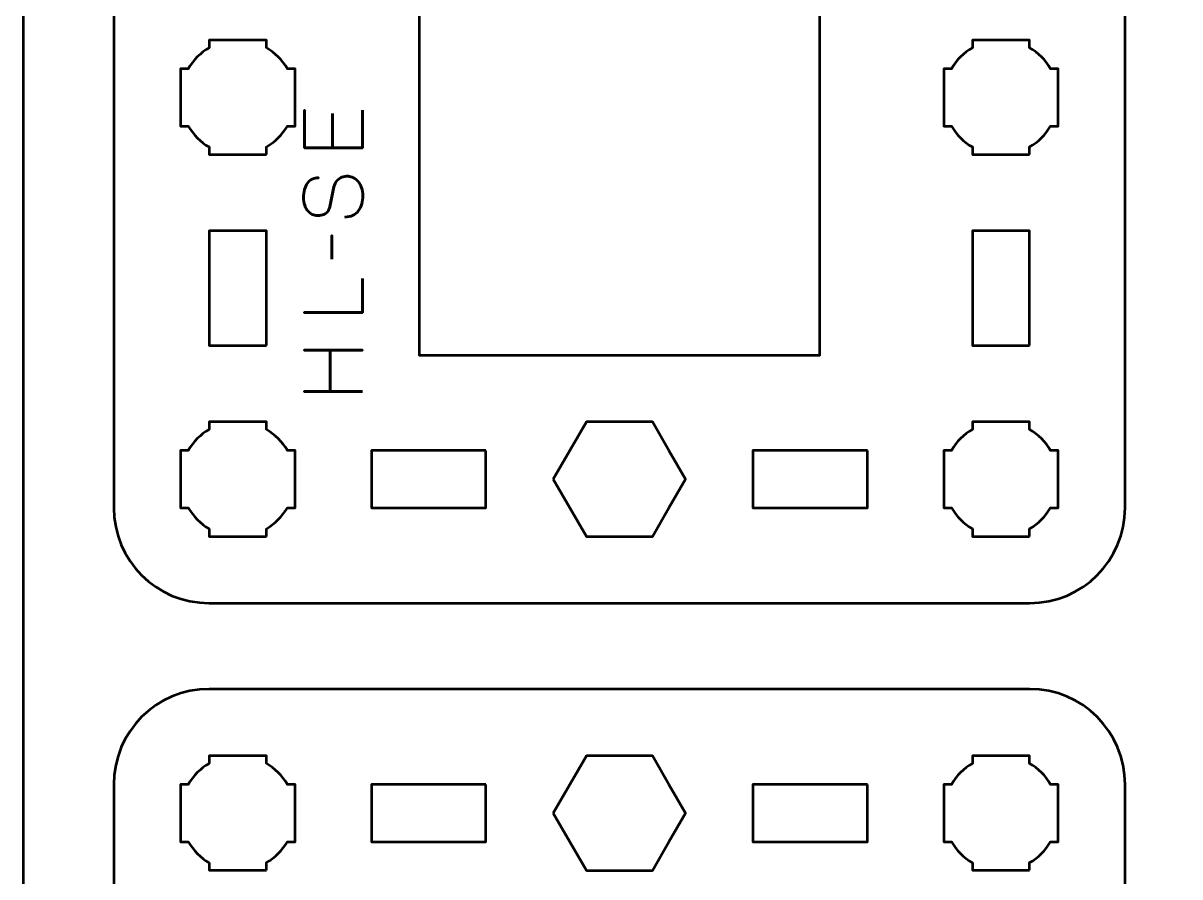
# Model space of a CAD drawing. Header units: centimetres. Extents: x -22.6 to 1.6, y -29.7 to 0.
# Drawn here: x -22.63 to -16.56, y -17.06 to -12.59 of the extents above; entities that cross this region are included whole.
import ezdxf

# ---------------------------------------------------------------- set-up
doc = ezdxf.new("R2010")
doc.units = ezdxf.units.CM
doc.header["$MEASUREMENT"] = 0
doc.layers.add('Layer 1', color=7, linetype='Continuous')

msp = doc.modelspace()

# ---------------------------------------------------------------- linework, layer by layer
at = {"layer": 'Layer 1', "color": 22, "lineweight": 53}
msp.add_open_spline([(-22.62502, -29.19995), (-22.62502, -29.19995), (-22.62502, -0.49992), (-22.62502, -0.49992), (-22.62502, -0.49992), (-22.62502, -0.22295), (-22.40193, 0.00004), (-22.12493, 0.00004), (-22.12493, 0.00004), (-22.12493, 0.00004), (1.12492, 0.00004), (1.12492, 0.00004), (1.12492, 0.00004), (1.40206, 0.00004), (1.62502, -0.22295), (1.62502, -0.49992), (1.62502, -0.49992), (1.62502, -0.49992), (1.62502, -29.19995), (1.62502, -29.19995), (1.62502, -29.19995), (1.62502, -29.47695), (1.40206, -29.70004), (1.12492, -29.70004), (1.12492, -29.70004), (1.12492, -29.70004), (-22.12493, -29.70004), (-22.12493, -29.70004), (-22.12493, -29.70004), (-22.40193, -29.70004), (-22.62502, -29.47695), (-22.62502, -29.19995)], degree=3, knots=[0, 0, 0, 0, 0.125, 0.125, 0.125, 0.125, 0.25, 0.25, 0.25, 0.25, 0.375, 0.375, 0.375, 0.375, 0.5, 0.5, 0.5, 0.5, 0.625, 0.625, 0.625, 0.625, 0.75, 0.75, 0.75, 0.75, 0.875, 0.875, 0.875, 0.875, 1, 1, 1, 1], dxfattribs=at)
at = {"layer": 'Layer 1', "color": 114, "lineweight": 53}
for points in [[(-17.34995, -8.325), (-17.07289, -8.32508), (-16.85001, -8.54815), (-16.85001, -8.8251), (-16.85001, -8.8251), (-16.85001, -11.59169), (-16.85001, -12.35831), (-16.85001, -15.1249), (-16.85001, -15.1249), (-16.85001, -15.4019), (-17.0731, -15.625), (-17.3501, -15.625), (-17.3501, -15.625), (-17.3501, -15.625), (-21.64996, -15.625), (-21.64996, -15.625), (-21.64996, -15.625), (-21.92709, -15.625), (-22.15005, -15.4019), (-22.15005, -15.1249), (-22.15005, -15.1249), (-22.15005, -12.35831), (-22.15005, -11.59169), (-22.15005, -8.8251), (-22.15005, -8.8251), (-22.15005, -8.5481), (-21.92696, -8.325), (-21.64996, -8.325), (-21.64996, -8.325), (-21.64996, -8.325), (-17.34995, -8.325), (-17.34995, -8.325)], [(-17.34995, -16.075), (-17.07289, -16.07508), (-16.85001, -16.29815), (-16.85001, -16.5751), (-16.85001, -16.5751), (-16.85001, -19.34169), (-16.85001, -20.10831), (-16.85001, -22.8749), (-16.85001, -22.8749), (-16.85001, -23.1519), (-17.0731, -23.375), (-17.3501, -23.375), (-17.3501, -23.375), (-17.3501, -23.375), (-21.64996, -23.375), (-21.64996, -23.375), (-21.64996, -23.375), (-21.92709, -23.375), (-22.15005, -23.1519), (-22.15005, -22.8749), (-22.15005, -22.8749), (-22.15005, -20.10831), (-22.15005, -19.34169), (-22.15005, -16.5751), (-22.15005, -16.5751), (-22.15005, -16.2981), (-21.92696, -16.075), (-21.64996, -16.075), (-21.64996, -16.075), (-21.64996, -16.075), (-17.34995, -16.075), (-17.34995, -16.075)]]:
    msp.add_open_spline(points, degree=3, knots=[0, 0, 0, 0, 0.125, 0.125, 0.125, 0.125, 0.25, 0.25, 0.25, 0.25, 0.375, 0.375, 0.375, 0.375, 0.5, 0.5, 0.5, 0.5, 0.625, 0.625, 0.625, 0.625, 0.75, 0.75, 0.75, 0.75, 0.875, 0.875, 0.875, 0.875, 1, 1, 1, 1], dxfattribs=at)
at = {"layer": 'Layer 1', "color": 250, "lineweight": 53}
for points, knots in [([(-20.55002, -9.625), (-19.29986, -9.625), (-19.70022, -9.625), (-18.45003, -9.625), (-18.45003, -9.625), (-18.45004, -11.54204), (-18.45005, -12.38648), (-18.45004, -14.325), (-18.45004, -14.325), (-19.32721, -14.325), (-19.67285, -14.325), (-20.55003, -14.325), (-20.55003, -14.325), (-20.55003, -12.42352), (-20.55002, -11.51483), (-20.55002, -9.625)], [0, 0, 0, 0, 0.25, 0.25, 0.25, 0.25, 0.5, 0.5, 0.5, 0.5, 0.75, 0.75, 0.75, 0.75, 1, 1, 1, 1]), ([(-21.34996, -13.27495), (-21.34996, -13.27495), (-21.49848, -13.27495), (-21.49848, -13.27495), (-21.49848, -13.27495), (-21.49848, -13.27495), (-21.50003, -13.27497), (-21.50003, -13.27497), (-21.50003, -13.27497), (-21.50003, -13.27497), (-21.50158, -13.27495), (-21.50158, -13.27495), (-21.50158, -13.27495), (-21.50158, -13.27495), (-21.64996, -13.27495), (-21.64996, -13.27495), (-21.64996, -13.27495), (-21.64996, -13.27495), (-21.64996, -13.23486), (-21.64996, -13.23486), (-21.64996, -13.23486), (-21.69553, -13.20851), (-21.73351, -13.17051), (-21.75987, -13.12496), (-21.75987, -13.12496), (-21.75987, -13.12496), (-21.79996, -13.12496), (-21.79996, -13.12496), (-21.79996, -13.12496), (-21.79996, -13.12496), (-21.79996, -12.98091), (-21.79996, -12.98091), (-21.79996, -12.98091), (-21.79996, -12.98091), (-21.80002, -12.97497), (-21.80002, -12.97497), (-21.80002, -12.97497), (-21.80002, -12.97497), (-21.79996, -12.96903), (-21.79996, -12.96903), (-21.79996, -12.96903), (-21.79996, -12.96903), (-21.79996, -12.82496), (-21.79996, -12.82496), (-21.79996, -12.82496), (-21.79996, -12.82496), (-21.75989, -12.82496), (-21.75989, -12.82496), (-21.75989, -12.82496), (-21.73353, -12.77939), (-21.69554, -12.7414), (-21.64996, -12.71506), (-21.64996, -12.71506), (-21.64996, -12.71506), (-21.64996, -12.67496), (-21.64996, -12.67496), (-21.64996, -12.67496), (-21.64996, -12.67496), (-21.34996, -12.67496), (-21.34996, -12.67496), (-21.34996, -12.67496), (-21.34996, -12.67496), (-21.34996, -12.71515), (-21.34996, -12.71515), (-21.34996, -12.71515), (-21.30446, -12.74149), (-21.26652, -12.77945), (-21.24018, -12.82496), (-21.24018, -12.82496), (-21.24018, -12.82496), (-21.19997, -12.82496), (-21.19997, -12.82496), (-21.19997, -12.82496), (-21.19997, -12.82496), (-21.19997, -13.12496), (-21.19997, -13.12496), (-21.19997, -13.12496), (-21.19997, -13.12496), (-21.2402, -13.12496), (-21.2402, -13.12496), (-21.2402, -13.12496), (-21.26654, -13.17046), (-21.30447, -13.20842), (-21.34996, -13.23476), (-21.34996, -13.23476), (-21.34996, -13.23476), (-21.34996, -13.27495), (-21.34996, -13.27495)], [0, 0, 0, 0, 0.0454545, 0.0454545, 0.0454545, 0.0454545, 0.0909091, 0.0909091, 0.0909091, 0.0909091, 0.1363636, 0.1363636, 0.1363636, 0.1363636, 0.1818182, 0.1818182, 0.1818182, 0.1818182, 0.2272727, 0.2272727, 0.2272727, 0.2272727, 0.2727273, 0.2727273, 0.2727273, 0.2727273, 0.3181818, 0.3181818, 0.3181818, 0.3181818, 0.3636364, 0.3636364, 0.3636364, 0.3636364, 0.4090909, 0.4090909, 0.4090909, 0.4090909, 0.4545455, 0.4545455, 0.4545455, 0.4545455, 0.5, 0.5, 0.5, 0.5, 0.5454545, 0.5454545, 0.5454545, 0.5454545, 0.5909091, 0.5909091, 0.5909091, 0.5909091, 0.6363636, 0.6363636, 0.6363636, 0.6363636, 0.6818182, 0.6818182, 0.6818182, 0.6818182, 0.7272727, 0.7272727, 0.7272727, 0.7272727, 0.7727273, 0.7727273, 0.7727273, 0.7727273, 0.8181818, 0.8181818, 0.8181818, 0.8181818, 0.8636364, 0.8636364, 0.8636364, 0.8636364, 0.9090909, 0.9090909, 0.9090909, 0.9090909, 0.9545455, 0.9545455, 0.9545455, 0.9545455, 1, 1, 1, 1]), ([(-17.34996, -13.27495), (-17.34996, -13.27495), (-17.49848, -13.27495), (-17.49848, -13.27495), (-17.49848, -13.27495), (-17.49848, -13.27495), (-17.50003, -13.27497), (-17.50003, -13.27497), (-17.50003, -13.27497), (-17.50003, -13.27497), (-17.50158, -13.27495), (-17.50158, -13.27495), (-17.50158, -13.27495), (-17.50158, -13.27495), (-17.64996, -13.27495), (-17.64996, -13.27495), (-17.64996, -13.27495), (-17.64996, -13.27495), (-17.64996, -13.23486), (-17.64996, -13.23486), (-17.64996, -13.23486), (-17.69553, -13.20851), (-17.73351, -13.17051), (-17.75987, -13.12496), (-17.75987, -13.12496), (-17.75987, -13.12496), (-17.79996, -13.12496), (-17.79996, -13.12496), (-17.79996, -13.12496), (-17.79996, -13.12496), (-17.79996, -12.98091), (-17.79996, -12.98091), (-17.79996, -12.98091), (-17.79996, -12.98091), (-17.80002, -12.97497), (-17.80002, -12.97497), (-17.80002, -12.97497), (-17.80002, -12.97497), (-17.79996, -12.96903), (-17.79996, -12.96903), (-17.79996, -12.96903), (-17.79996, -12.96903), (-17.79996, -12.82496), (-17.79996, -12.82496), (-17.79996, -12.82496), (-17.79996, -12.82496), (-17.75989, -12.82496), (-17.75989, -12.82496), (-17.75989, -12.82496), (-17.73353, -12.77939), (-17.69554, -12.7414), (-17.64996, -12.71506), (-17.64996, -12.71506), (-17.64996, -12.71506), (-17.64996, -12.67496), (-17.64996, -12.67496), (-17.64996, -12.67496), (-17.64996, -12.67496), (-17.34996, -12.67496), (-17.34996, -12.67496), (-17.34996, -12.67496), (-17.34996, -12.67496), (-17.34996, -12.71515), (-17.34996, -12.71515), (-17.34996, -12.71515), (-17.30446, -12.74149), (-17.26652, -12.77945), (-17.24018, -12.82496), (-17.24018, -12.82496), (-17.24018, -12.82496), (-17.19997, -12.82496), (-17.19997, -12.82496), (-17.19997, -12.82496), (-17.19997, -12.82496), (-17.19997, -13.12496), (-17.19997, -13.12496), (-17.19997, -13.12496), (-17.19997, -13.12496), (-17.2402, -13.12496), (-17.2402, -13.12496), (-17.2402, -13.12496), (-17.26654, -13.17046), (-17.30447, -13.20842), (-17.34996, -13.23476), (-17.34996, -13.23476), (-17.34996, -13.23476), (-17.34996, -13.27495), (-17.34996, -13.27495)], [0, 0, 0, 0, 0.0454545, 0.0454545, 0.0454545, 0.0454545, 0.0909091, 0.0909091, 0.0909091, 0.0909091, 0.1363636, 0.1363636, 0.1363636, 0.1363636, 0.1818182, 0.1818182, 0.1818182, 0.1818182, 0.2272727, 0.2272727, 0.2272727, 0.2272727, 0.2727273, 0.2727273, 0.2727273, 0.2727273, 0.3181818, 0.3181818, 0.3181818, 0.3181818, 0.3636364, 0.3636364, 0.3636364, 0.3636364, 0.4090909, 0.4090909, 0.4090909, 0.4090909, 0.4545455, 0.4545455, 0.4545455, 0.4545455, 0.5, 0.5, 0.5, 0.5, 0.5454545, 0.5454545, 0.5454545, 0.5454545, 0.5909091, 0.5909091, 0.5909091, 0.5909091, 0.6363636, 0.6363636, 0.6363636, 0.6363636, 0.6818182, 0.6818182, 0.6818182, 0.6818182, 0.7272727, 0.7272727, 0.7272727, 0.7272727, 0.7727273, 0.7727273, 0.7727273, 0.7727273, 0.8181818, 0.8181818, 0.8181818, 0.8181818, 0.8636364, 0.8636364, 0.8636364, 0.8636364, 0.9090909, 0.9090909, 0.9090909, 0.9090909, 0.9545455, 0.9545455, 0.9545455, 0.9545455, 1, 1, 1, 1]), ([(-21.34996, -14.27495), (-21.34996, -14.27495), (-21.64996, -14.27495), (-21.64996, -14.27495), (-21.64996, -14.27495), (-21.64996, -14.27495), (-21.64996, -13.67496), (-21.64996, -13.67496), (-21.64996, -13.67496), (-21.64996, -13.67496), (-21.34996, -13.67496), (-21.34996, -13.67496), (-21.34996, -13.67496), (-21.34996, -13.67496), (-21.34996, -14.27495), (-21.34996, -14.27495)], [0, 0, 0, 0, 0.25, 0.25, 0.25, 0.25, 0.5, 0.5, 0.5, 0.5, 0.75, 0.75, 0.75, 0.75, 1, 1, 1, 1]), ([(-17.3501, -14.27495), (-17.3501, -14.27495), (-17.65011, -14.27495), (-17.65011, -14.27495), (-17.65011, -14.27495), (-17.65011, -14.27495), (-17.65011, -13.67496), (-17.65011, -13.67496), (-17.65011, -13.67496), (-17.65011, -13.67496), (-17.3501, -13.67496), (-17.3501, -13.67496), (-17.3501, -13.67496), (-17.3501, -13.67496), (-17.3501, -14.27495), (-17.3501, -14.27495)], [0, 0, 0, 0, 0.25, 0.25, 0.25, 0.25, 0.5, 0.5, 0.5, 0.5, 0.75, 0.75, 0.75, 0.75, 1, 1, 1, 1]), ([(-21.34996, -15.27495), (-21.34996, -15.27495), (-21.49848, -15.27495), (-21.49848, -15.27495), (-21.49848, -15.27495), (-21.49848, -15.27495), (-21.50003, -15.27497), (-21.50003, -15.27497), (-21.50003, -15.27497), (-21.50003, -15.27497), (-21.50158, -15.27495), (-21.50158, -15.27495), (-21.50158, -15.27495), (-21.50158, -15.27495), (-21.64996, -15.27495), (-21.64996, -15.27495), (-21.64996, -15.27495), (-21.64996, -15.27495), (-21.64996, -15.23486), (-21.64996, -15.23486), (-21.64996, -15.23486), (-21.69553, -15.20851), (-21.73351, -15.17051), (-21.75987, -15.12496), (-21.75987, -15.12496), (-21.75987, -15.12496), (-21.79996, -15.12496), (-21.79996, -15.12496), (-21.79996, -15.12496), (-21.79996, -15.12496), (-21.79996, -14.98091), (-21.79996, -14.98091), (-21.79996, -14.98091), (-21.79996, -14.98091), (-21.80002, -14.97497), (-21.80002, -14.97497), (-21.80002, -14.97497), (-21.80002, -14.97497), (-21.79996, -14.96903), (-21.79996, -14.96903), (-21.79996, -14.96903), (-21.79996, -14.96903), (-21.79996, -14.82496), (-21.79996, -14.82496), (-21.79996, -14.82496), (-21.79996, -14.82496), (-21.75989, -14.82496), (-21.75989, -14.82496), (-21.75989, -14.82496), (-21.73353, -14.77939), (-21.69554, -14.7414), (-21.64996, -14.71506), (-21.64996, -14.71506), (-21.64996, -14.71506), (-21.64996, -14.67496), (-21.64996, -14.67496), (-21.64996, -14.67496), (-21.64996, -14.67496), (-21.34996, -14.67496), (-21.34996, -14.67496), (-21.34996, -14.67496), (-21.34996, -14.67496), (-21.34996, -14.71515), (-21.34996, -14.71515), (-21.34996, -14.71515), (-21.30446, -14.74149), (-21.26652, -14.77945), (-21.24018, -14.82496), (-21.24018, -14.82496), (-21.24018, -14.82496), (-21.19997, -14.82496), (-21.19997, -14.82496), (-21.19997, -14.82496), (-21.19997, -14.82496), (-21.19997, -15.12496), (-21.19997, -15.12496), (-21.19997, -15.12496), (-21.19997, -15.12496), (-21.2402, -15.12496), (-21.2402, -15.12496), (-21.2402, -15.12496), (-21.26654, -15.17046), (-21.30447, -15.20842), (-21.34996, -15.23476), (-21.34996, -15.23476), (-21.34996, -15.23476), (-21.34996, -15.27495), (-21.34996, -15.27495)], [0, 0, 0, 0, 0.0454545, 0.0454545, 0.0454545, 0.0454545, 0.0909091, 0.0909091, 0.0909091, 0.0909091, 0.1363636, 0.1363636, 0.1363636, 0.1363636, 0.1818182, 0.1818182, 0.1818182, 0.1818182, 0.2272727, 0.2272727, 0.2272727, 0.2272727, 0.2727273, 0.2727273, 0.2727273, 0.2727273, 0.3181818, 0.3181818, 0.3181818, 0.3181818, 0.3636364, 0.3636364, 0.3636364, 0.3636364, 0.4090909, 0.4090909, 0.4090909, 0.4090909, 0.4545455, 0.4545455, 0.4545455, 0.4545455, 0.5, 0.5, 0.5, 0.5, 0.5454545, 0.5454545, 0.5454545, 0.5454545, 0.5909091, 0.5909091, 0.5909091, 0.5909091, 0.6363636, 0.6363636, 0.6363636, 0.6363636, 0.6818182, 0.6818182, 0.6818182, 0.6818182, 0.7272727, 0.7272727, 0.7272727, 0.7272727, 0.7727273, 0.7727273, 0.7727273, 0.7727273, 0.8181818, 0.8181818, 0.8181818, 0.8181818, 0.8636364, 0.8636364, 0.8636364, 0.8636364, 0.9090909, 0.9090909, 0.9090909, 0.9090909, 0.9545455, 0.9545455, 0.9545455, 0.9545455, 1, 1, 1, 1]), ([(-19.84641, -14.97501), (-19.84641, -14.97501), (-19.75981, -14.825), (-19.75981, -14.825), (-19.75981, -14.825), (-19.75981, -14.825), (-19.67321, -14.67501), (-19.67321, -14.67501), (-19.67321, -14.67501), (-19.67321, -14.67501), (-19.5, -14.67501), (-19.5, -14.67501), (-19.5, -14.67501), (-19.5, -14.67501), (-19.32679, -14.67501), (-19.32679, -14.67501), (-19.32679, -14.67501), (-19.32679, -14.67501), (-19.24019, -14.825), (-19.24019, -14.825), (-19.24019, -14.825), (-19.24019, -14.825), (-19.15359, -14.97501), (-19.15359, -14.97501), (-19.15359, -14.97501), (-19.15359, -14.97501), (-19.24019, -15.12502), (-19.24019, -15.12502), (-19.24019, -15.12502), (-19.24019, -15.12502), (-19.32679, -15.27501), (-19.32679, -15.27501), (-19.32679, -15.27501), (-19.32679, -15.27501), (-19.5, -15.27501), (-19.5, -15.27501), (-19.5, -15.27501), (-19.5, -15.27501), (-19.67321, -15.27501), (-19.67321, -15.27501), (-19.67321, -15.27501), (-19.67321, -15.27501), (-19.75981, -15.12502), (-19.75981, -15.12502), (-19.75981, -15.12502), (-19.75981, -15.12502), (-19.84641, -14.97501), (-19.84641, -14.97501)], [0, 0, 0, 0, 0.0833333, 0.0833333, 0.0833333, 0.0833333, 0.1666667, 0.1666667, 0.1666667, 0.1666667, 0.25, 0.25, 0.25, 0.25, 0.3333333, 0.3333333, 0.3333333, 0.3333333, 0.4166667, 0.4166667, 0.4166667, 0.4166667, 0.5, 0.5, 0.5, 0.5, 0.5833333, 0.5833333, 0.5833333, 0.5833333, 0.6666667, 0.6666667, 0.6666667, 0.6666667, 0.75, 0.75, 0.75, 0.75, 0.8333333, 0.8333333, 0.8333333, 0.8333333, 0.9166667, 0.9166667, 0.9166667, 0.9166667, 1, 1, 1, 1]), ([(-17.34996, -15.27495), (-17.34996, -15.27495), (-17.49848, -15.27495), (-17.49848, -15.27495), (-17.49848, -15.27495), (-17.49848, -15.27495), (-17.50003, -15.27497), (-17.50003, -15.27497), (-17.50003, -15.27497), (-17.50003, -15.27497), (-17.50158, -15.27495), (-17.50158, -15.27495), (-17.50158, -15.27495), (-17.50158, -15.27495), (-17.64996, -15.27495), (-17.64996, -15.27495), (-17.64996, -15.27495), (-17.64996, -15.27495), (-17.64996, -15.23486), (-17.64996, -15.23486), (-17.64996, -15.23486), (-17.69553, -15.20851), (-17.73351, -15.17051), (-17.75987, -15.12496), (-17.75987, -15.12496), (-17.75987, -15.12496), (-17.79996, -15.12496), (-17.79996, -15.12496), (-17.79996, -15.12496), (-17.79996, -15.12496), (-17.79996, -14.98091), (-17.79996, -14.98091), (-17.79996, -14.98091), (-17.79996, -14.98091), (-17.80002, -14.97497), (-17.80002, -14.97497), (-17.80002, -14.97497), (-17.80002, -14.97497), (-17.79996, -14.96903), (-17.79996, -14.96903), (-17.79996, -14.96903), (-17.79996, -14.96903), (-17.79996, -14.82496), (-17.79996, -14.82496), (-17.79996, -14.82496), (-17.79996, -14.82496), (-17.75989, -14.82496), (-17.75989, -14.82496), (-17.75989, -14.82496), (-17.73353, -14.77939), (-17.69554, -14.7414), (-17.64996, -14.71506), (-17.64996, -14.71506), (-17.64996, -14.71506), (-17.64996, -14.67496), (-17.64996, -14.67496), (-17.64996, -14.67496), (-17.64996, -14.67496), (-17.34996, -14.67496), (-17.34996, -14.67496), (-17.34996, -14.67496), (-17.34996, -14.67496), (-17.34996, -14.71515), (-17.34996, -14.71515), (-17.34996, -14.71515), (-17.30446, -14.74149), (-17.26652, -14.77945), (-17.24018, -14.82496), (-17.24018, -14.82496), (-17.24018, -14.82496), (-17.19997, -14.82496), (-17.19997, -14.82496), (-17.19997, -14.82496), (-17.19997, -14.82496), (-17.19997, -15.12496), (-17.19997, -15.12496), (-17.19997, -15.12496), (-17.19997, -15.12496), (-17.2402, -15.12496), (-17.2402, -15.12496), (-17.2402, -15.12496), (-17.26654, -15.17046), (-17.30447, -15.20842), (-17.34996, -15.23476), (-17.34996, -15.23476), (-17.34996, -15.23476), (-17.34996, -15.27495), (-17.34996, -15.27495)], [0, 0, 0, 0, 0.0454545, 0.0454545, 0.0454545, 0.0454545, 0.0909091, 0.0909091, 0.0909091, 0.0909091, 0.1363636, 0.1363636, 0.1363636, 0.1363636, 0.1818182, 0.1818182, 0.1818182, 0.1818182, 0.2272727, 0.2272727, 0.2272727, 0.2272727, 0.2727273, 0.2727273, 0.2727273, 0.2727273, 0.3181818, 0.3181818, 0.3181818, 0.3181818, 0.3636364, 0.3636364, 0.3636364, 0.3636364, 0.4090909, 0.4090909, 0.4090909, 0.4090909, 0.4545455, 0.4545455, 0.4545455, 0.4545455, 0.5, 0.5, 0.5, 0.5, 0.5454545, 0.5454545, 0.5454545, 0.5454545, 0.5909091, 0.5909091, 0.5909091, 0.5909091, 0.6363636, 0.6363636, 0.6363636, 0.6363636, 0.6818182, 0.6818182, 0.6818182, 0.6818182, 0.7272727, 0.7272727, 0.7272727, 0.7272727, 0.7727273, 0.7727273, 0.7727273, 0.7727273, 0.8181818, 0.8181818, 0.8181818, 0.8181818, 0.8636364, 0.8636364, 0.8636364, 0.8636364, 0.9090909, 0.9090909, 0.9090909, 0.9090909, 0.9545455, 0.9545455, 0.9545455, 0.9545455, 1, 1, 1, 1]), ([(-20.19996, -14.82505), (-20.19996, -14.82505), (-20.19996, -15.12506), (-20.19996, -15.12506), (-20.19996, -15.12506), (-20.19996, -15.12506), (-20.79995, -15.12506), (-20.79995, -15.12506), (-20.79995, -15.12506), (-20.79995, -15.12506), (-20.79995, -14.82505), (-20.79995, -14.82505), (-20.79995, -14.82505), (-20.79995, -14.82505), (-20.19996, -14.82505), (-20.19996, -14.82505)], [0, 0, 0, 0, 0.25, 0.25, 0.25, 0.25, 0.5, 0.5, 0.5, 0.5, 0.75, 0.75, 0.75, 0.75, 1, 1, 1, 1]), ([(-18.19996, -14.82505), (-18.19996, -14.82505), (-18.19996, -15.12506), (-18.19996, -15.12506), (-18.19996, -15.12506), (-18.19996, -15.12506), (-18.79995, -15.12506), (-18.79995, -15.12506), (-18.79995, -15.12506), (-18.79995, -15.12506), (-18.79995, -14.82505), (-18.79995, -14.82505), (-18.79995, -14.82505), (-18.79995, -14.82505), (-18.19996, -14.82505), (-18.19996, -14.82505)], [0, 0, 0, 0, 0.25, 0.25, 0.25, 0.25, 0.5, 0.5, 0.5, 0.5, 0.75, 0.75, 0.75, 0.75, 1, 1, 1, 1]), ([(-21.34996, -17.02495), (-21.34996, -17.02495), (-21.49848, -17.02495), (-21.49848, -17.02495), (-21.49848, -17.02495), (-21.49848, -17.02495), (-21.50003, -17.02497), (-21.50003, -17.02497), (-21.50003, -17.02497), (-21.50003, -17.02497), (-21.50158, -17.02495), (-21.50158, -17.02495), (-21.50158, -17.02495), (-21.50158, -17.02495), (-21.64996, -17.02495), (-21.64996, -17.02495), (-21.64996, -17.02495), (-21.64996, -17.02495), (-21.64996, -16.98486), (-21.64996, -16.98486), (-21.64996, -16.98486), (-21.69553, -16.95851), (-21.73351, -16.92051), (-21.75987, -16.87496), (-21.75987, -16.87496), (-21.75987, -16.87496), (-21.79996, -16.87496), (-21.79996, -16.87496), (-21.79996, -16.87496), (-21.79996, -16.87496), (-21.79996, -16.73091), (-21.79996, -16.73091), (-21.79996, -16.73091), (-21.79996, -16.73091), (-21.80002, -16.72497), (-21.80002, -16.72497), (-21.80002, -16.72497), (-21.80002, -16.72497), (-21.79996, -16.71903), (-21.79996, -16.71903), (-21.79996, -16.71903), (-21.79996, -16.71903), (-21.79996, -16.57496), (-21.79996, -16.57496), (-21.79996, -16.57496), (-21.79996, -16.57496), (-21.75989, -16.57496), (-21.75989, -16.57496), (-21.75989, -16.57496), (-21.73353, -16.52939), (-21.69554, -16.4914), (-21.64996, -16.46506), (-21.64996, -16.46506), (-21.64996, -16.46506), (-21.64996, -16.42496), (-21.64996, -16.42496), (-21.64996, -16.42496), (-21.64996, -16.42496), (-21.34996, -16.42496), (-21.34996, -16.42496), (-21.34996, -16.42496), (-21.34996, -16.42496), (-21.34996, -16.46515), (-21.34996, -16.46515), (-21.34996, -16.46515), (-21.30446, -16.49149), (-21.26652, -16.52945), (-21.24018, -16.57496), (-21.24018, -16.57496), (-21.24018, -16.57496), (-21.19997, -16.57496), (-21.19997, -16.57496), (-21.19997, -16.57496), (-21.19997, -16.57496), (-21.19997, -16.87496), (-21.19997, -16.87496), (-21.19997, -16.87496), (-21.19997, -16.87496), (-21.2402, -16.87496), (-21.2402, -16.87496), (-21.2402, -16.87496), (-21.26654, -16.92046), (-21.30447, -16.95842), (-21.34996, -16.98476), (-21.34996, -16.98476), (-21.34996, -16.98476), (-21.34996, -17.02495), (-21.34996, -17.02495)], [0, 0, 0, 0, 0.0454545, 0.0454545, 0.0454545, 0.0454545, 0.0909091, 0.0909091, 0.0909091, 0.0909091, 0.1363636, 0.1363636, 0.1363636, 0.1363636, 0.1818182, 0.1818182, 0.1818182, 0.1818182, 0.2272727, 0.2272727, 0.2272727, 0.2272727, 0.2727273, 0.2727273, 0.2727273, 0.2727273, 0.3181818, 0.3181818, 0.3181818, 0.3181818, 0.3636364, 0.3636364, 0.3636364, 0.3636364, 0.4090909, 0.4090909, 0.4090909, 0.4090909, 0.4545455, 0.4545455, 0.4545455, 0.4545455, 0.5, 0.5, 0.5, 0.5, 0.5454545, 0.5454545, 0.5454545, 0.5454545, 0.5909091, 0.5909091, 0.5909091, 0.5909091, 0.6363636, 0.6363636, 0.6363636, 0.6363636, 0.6818182, 0.6818182, 0.6818182, 0.6818182, 0.7272727, 0.7272727, 0.7272727, 0.7272727, 0.7727273, 0.7727273, 0.7727273, 0.7727273, 0.8181818, 0.8181818, 0.8181818, 0.8181818, 0.8636364, 0.8636364, 0.8636364, 0.8636364, 0.9090909, 0.9090909, 0.9090909, 0.9090909, 0.9545455, 0.9545455, 0.9545455, 0.9545455, 1, 1, 1, 1]), ([(-19.84641, -16.72501), (-19.84641, -16.72501), (-19.75981, -16.575), (-19.75981, -16.575), (-19.75981, -16.575), (-19.75981, -16.575), (-19.67321, -16.42501), (-19.67321, -16.42501), (-19.67321, -16.42501), (-19.67321, -16.42501), (-19.5, -16.42501), (-19.5, -16.42501), (-19.5, -16.42501), (-19.5, -16.42501), (-19.32679, -16.42501), (-19.32679, -16.42501), (-19.32679, -16.42501), (-19.32679, -16.42501), (-19.24019, -16.575), (-19.24019, -16.575), (-19.24019, -16.575), (-19.24019, -16.575), (-19.15359, -16.72501), (-19.15359, -16.72501), (-19.15359, -16.72501), (-19.15359, -16.72501), (-19.24019, -16.87502), (-19.24019, -16.87502), (-19.24019, -16.87502), (-19.24019, -16.87502), (-19.32679, -17.02501), (-19.32679, -17.02501), (-19.32679, -17.02501), (-19.32679, -17.02501), (-19.5, -17.02501), (-19.5, -17.02501), (-19.5, -17.02501), (-19.5, -17.02501), (-19.67321, -17.02501), (-19.67321, -17.02501), (-19.67321, -17.02501), (-19.67321, -17.02501), (-19.75981, -16.87502), (-19.75981, -16.87502), (-19.75981, -16.87502), (-19.75981, -16.87502), (-19.84641, -16.72501), (-19.84641, -16.72501)], [0, 0, 0, 0, 0.0833333, 0.0833333, 0.0833333, 0.0833333, 0.1666667, 0.1666667, 0.1666667, 0.1666667, 0.25, 0.25, 0.25, 0.25, 0.3333333, 0.3333333, 0.3333333, 0.3333333, 0.4166667, 0.4166667, 0.4166667, 0.4166667, 0.5, 0.5, 0.5, 0.5, 0.5833333, 0.5833333, 0.5833333, 0.5833333, 0.6666667, 0.6666667, 0.6666667, 0.6666667, 0.75, 0.75, 0.75, 0.75, 0.8333333, 0.8333333, 0.8333333, 0.8333333, 0.9166667, 0.9166667, 0.9166667, 0.9166667, 1, 1, 1, 1]), ([(-17.34996, -17.02495), (-17.34996, -17.02495), (-17.49848, -17.02495), (-17.49848, -17.02495), (-17.49848, -17.02495), (-17.49848, -17.02495), (-17.50003, -17.02497), (-17.50003, -17.02497), (-17.50003, -17.02497), (-17.50003, -17.02497), (-17.50158, -17.02495), (-17.50158, -17.02495), (-17.50158, -17.02495), (-17.50158, -17.02495), (-17.64996, -17.02495), (-17.64996, -17.02495), (-17.64996, -17.02495), (-17.64996, -17.02495), (-17.64996, -16.98486), (-17.64996, -16.98486), (-17.64996, -16.98486), (-17.69553, -16.95851), (-17.73351, -16.92051), (-17.75987, -16.87496), (-17.75987, -16.87496), (-17.75987, -16.87496), (-17.79996, -16.87496), (-17.79996, -16.87496), (-17.79996, -16.87496), (-17.79996, -16.87496), (-17.79996, -16.73091), (-17.79996, -16.73091), (-17.79996, -16.73091), (-17.79996, -16.73091), (-17.80002, -16.72497), (-17.80002, -16.72497), (-17.80002, -16.72497), (-17.80002, -16.72497), (-17.79996, -16.71903), (-17.79996, -16.71903), (-17.79996, -16.71903), (-17.79996, -16.71903), (-17.79996, -16.57496), (-17.79996, -16.57496), (-17.79996, -16.57496), (-17.79996, -16.57496), (-17.75989, -16.57496), (-17.75989, -16.57496), (-17.75989, -16.57496), (-17.73353, -16.52939), (-17.69554, -16.4914), (-17.64996, -16.46506), (-17.64996, -16.46506), (-17.64996, -16.46506), (-17.64996, -16.42496), (-17.64996, -16.42496), (-17.64996, -16.42496), (-17.64996, -16.42496), (-17.34996, -16.42496), (-17.34996, -16.42496), (-17.34996, -16.42496), (-17.34996, -16.42496), (-17.34996, -16.46515), (-17.34996, -16.46515), (-17.34996, -16.46515), (-17.30446, -16.49149), (-17.26652, -16.52945), (-17.24018, -16.57496), (-17.24018, -16.57496), (-17.24018, -16.57496), (-17.19997, -16.57496), (-17.19997, -16.57496), (-17.19997, -16.57496), (-17.19997, -16.57496), (-17.19997, -16.87496), (-17.19997, -16.87496), (-17.19997, -16.87496), (-17.19997, -16.87496), (-17.2402, -16.87496), (-17.2402, -16.87496), (-17.2402, -16.87496), (-17.26654, -16.92046), (-17.30447, -16.95842), (-17.34996, -16.98476), (-17.34996, -16.98476), (-17.34996, -16.98476), (-17.34996, -17.02495), (-17.34996, -17.02495)], [0, 0, 0, 0, 0.0454545, 0.0454545, 0.0454545, 0.0454545, 0.0909091, 0.0909091, 0.0909091, 0.0909091, 0.1363636, 0.1363636, 0.1363636, 0.1363636, 0.1818182, 0.1818182, 0.1818182, 0.1818182, 0.2272727, 0.2272727, 0.2272727, 0.2272727, 0.2727273, 0.2727273, 0.2727273, 0.2727273, 0.3181818, 0.3181818, 0.3181818, 0.3181818, 0.3636364, 0.3636364, 0.3636364, 0.3636364, 0.4090909, 0.4090909, 0.4090909, 0.4090909, 0.4545455, 0.4545455, 0.4545455, 0.4545455, 0.5, 0.5, 0.5, 0.5, 0.5454545, 0.5454545, 0.5454545, 0.5454545, 0.5909091, 0.5909091, 0.5909091, 0.5909091, 0.6363636, 0.6363636, 0.6363636, 0.6363636, 0.6818182, 0.6818182, 0.6818182, 0.6818182, 0.7272727, 0.7272727, 0.7272727, 0.7272727, 0.7727273, 0.7727273, 0.7727273, 0.7727273, 0.8181818, 0.8181818, 0.8181818, 0.8181818, 0.8636364, 0.8636364, 0.8636364, 0.8636364, 0.9090909, 0.9090909, 0.9090909, 0.9090909, 0.9545455, 0.9545455, 0.9545455, 0.9545455, 1, 1, 1, 1]), ([(-20.19996, -16.57505), (-20.19996, -16.57505), (-20.19996, -16.87506), (-20.19996, -16.87506), (-20.19996, -16.87506), (-20.19996, -16.87506), (-20.79995, -16.87506), (-20.79995, -16.87506), (-20.79995, -16.87506), (-20.79995, -16.87506), (-20.79995, -16.57505), (-20.79995, -16.57505), (-20.79995, -16.57505), (-20.79995, -16.57505), (-20.19996, -16.57505), (-20.19996, -16.57505)], [0, 0, 0, 0, 0.25, 0.25, 0.25, 0.25, 0.5, 0.5, 0.5, 0.5, 0.75, 0.75, 0.75, 0.75, 1, 1, 1, 1]), ([(-18.19996, -16.57505), (-18.19996, -16.57505), (-18.19996, -16.87506), (-18.19996, -16.87506), (-18.19996, -16.87506), (-18.19996, -16.87506), (-18.79995, -16.87506), (-18.79995, -16.87506), (-18.79995, -16.87506), (-18.79995, -16.87506), (-18.79995, -16.57505), (-18.79995, -16.57505), (-18.79995, -16.57505), (-18.79995, -16.57505), (-18.19996, -16.57505), (-18.19996, -16.57505)], [0, 0, 0, 0, 0.25, 0.25, 0.25, 0.25, 0.5, 0.5, 0.5, 0.5, 0.75, 0.75, 0.75, 0.75, 1, 1, 1, 1])]:
    msp.add_open_spline(points, degree=3, knots=knots, dxfattribs=at)
at = {"layer": 'Layer 1', "color": 30, "lineweight": 53}
for points, knots in [([(-20.84719, -13.04254), (-20.84719, -13.04254), (-20.84719, -13.23981), (-20.84719, -13.23981), (-20.84719, -13.23981), (-20.84719, -13.23981), (-21.15072, -13.23981), (-21.15072, -13.23981), (-21.15072, -13.23981), (-21.15072, -13.23981), (-21.15072, -13.04254), (-21.15072, -13.04254), (-21.15072, -13.04254), (-21.15072, -13.04254), (-21.15072, -13.23981), (-21.15072, -13.23981), (-21.15072, -13.23981), (-21.15072, -13.23981), (-20.84719, -13.23981), (-20.84719, -13.23981), (-20.84719, -13.23981), (-20.84719, -13.23981), (-20.84719, -13.04254), (-20.84719, -13.04254)], [0, 0, 0, 0, 0.1666667, 0.1666667, 0.1666667, 0.1666667, 0.3333333, 0.3333333, 0.3333333, 0.3333333, 0.5, 0.5, 0.5, 0.5, 0.6666667, 0.6666667, 0.6666667, 0.6666667, 0.8333333, 0.8333333, 0.8333333, 0.8333333, 1, 1, 1, 1]), ([(-21.0034, -13.05947), (-21.0034, -13.05947), (-21.0034, -13.23981), (-21.0034, -13.23981), (-21.0034, -13.23981), (-21.0034, -13.23981), (-21.0034, -13.05947), (-21.0034, -13.05947)], [0, 0, 0, 0, 0.5, 0.5, 0.5, 0.5, 1, 1, 1, 1]), ([(-20.93948, -13.60176), (-20.92254, -13.60162), (-20.90808, -13.59866), (-20.89608, -13.59273), (-20.89608, -13.59273), (-20.88402, -13.58687), (-20.87421, -13.57869), (-20.86666, -13.56839), (-20.86666, -13.56839), (-20.85904, -13.55802), (-20.85347, -13.54609), (-20.84994, -13.53262), (-20.84994, -13.53262), (-20.84634, -13.51921), (-20.84458, -13.50482), (-20.84465, -13.48958), (-20.84465, -13.48958), (-20.84472, -13.4742), (-20.84698, -13.46037), (-20.85128, -13.44802), (-20.85128, -13.44802), (-20.85559, -13.43574), (-20.86137, -13.42523), (-20.86864, -13.41641), (-20.86864, -13.41641), (-20.87591, -13.40766), (-20.88402, -13.40089), (-20.89305, -13.39609), (-20.89305, -13.39609), (-20.90208, -13.39129), (-20.91132, -13.38875), (-20.92085, -13.3884), (-20.92085, -13.3884), (-20.93334, -13.38798), (-20.94477, -13.38981), (-20.95507, -13.39383), (-20.95507, -13.39383), (-20.96537, -13.39786), (-20.97398, -13.40407), (-20.98103, -13.41246), (-20.98103, -13.41246), (-20.98809, -13.42079), (-20.99303, -13.4313), (-20.99578, -13.44386), (-20.99578, -13.44386), (-20.99578, -13.44386), (-21.01822, -13.54757), (-21.01822, -13.54757), (-21.01822, -13.54757), (-21.02026, -13.55731), (-21.02372, -13.56571), (-21.02852, -13.57262), (-21.02852, -13.57262), (-21.03338, -13.57954), (-21.04009, -13.5849), (-21.0487, -13.58857), (-21.0487, -13.58857), (-21.05723, -13.59224), (-21.0681, -13.59414), (-21.08129, -13.59414), (-21.08129, -13.59414), (-21.09131, -13.59414), (-21.10076, -13.59209), (-21.10965, -13.58793), (-21.10965, -13.58793), (-21.11854, -13.58384), (-21.12638, -13.57777), (-21.13322, -13.5698), (-21.13322, -13.5698), (-21.14013, -13.56183), (-21.1455, -13.55195), (-21.14938, -13.54024), (-21.14938, -13.54024), (-21.15333, -13.52845), (-21.1553, -13.51498), (-21.15537, -13.49974), (-21.15537, -13.49974), (-21.15537, -13.48443), (-21.15361, -13.47039), (-21.15008, -13.45755), (-21.15008, -13.45755), (-21.14655, -13.44478), (-21.14147, -13.4337), (-21.1347, -13.42439), (-21.1347, -13.42439), (-21.12793, -13.41507), (-21.1196, -13.40788), (-21.10987, -13.40294), (-21.10987, -13.40294), (-21.10006, -13.398), (-21.08884, -13.39567), (-21.07621, -13.39602), (-21.07621, -13.39602), (-21.08884, -13.39567), (-21.10006, -13.398), (-21.10987, -13.40294), (-21.10987, -13.40294), (-21.1196, -13.40788), (-21.12793, -13.41507), (-21.1347, -13.42439), (-21.1347, -13.42439), (-21.14147, -13.4337), (-21.14655, -13.44478), (-21.15008, -13.45755), (-21.15008, -13.45755), (-21.15361, -13.47039), (-21.15537, -13.48443), (-21.15537, -13.49974), (-21.15537, -13.49974), (-21.1553, -13.51498), (-21.15333, -13.52845), (-21.14938, -13.54024), (-21.14938, -13.54024), (-21.1455, -13.55195), (-21.14013, -13.56183), (-21.13322, -13.5698), (-21.13322, -13.5698), (-21.12638, -13.57777), (-21.11854, -13.58384), (-21.10965, -13.58793), (-21.10965, -13.58793), (-21.10076, -13.59209), (-21.09131, -13.59414), (-21.08129, -13.59414), (-21.08129, -13.59414), (-21.0681, -13.59414), (-21.05723, -13.59231), (-21.04877, -13.58878), (-21.04877, -13.58878), (-21.04023, -13.58518), (-21.0336, -13.57989), (-21.02873, -13.57297), (-21.02873, -13.57297), (-21.02393, -13.56606), (-21.0204, -13.55759), (-21.01822, -13.54757), (-21.01822, -13.54757), (-21.01822, -13.54757), (-20.99578, -13.44386), (-20.99578, -13.44386), (-20.99578, -13.44386), (-20.99303, -13.43102), (-20.98809, -13.42043), (-20.98103, -13.41211), (-20.98103, -13.41211), (-20.97398, -13.40371), (-20.96537, -13.39757), (-20.95507, -13.39362), (-20.95507, -13.39362), (-20.94477, -13.38974), (-20.93334, -13.38798), (-20.92085, -13.3884), (-20.92085, -13.3884), (-20.91132, -13.38875), (-20.90208, -13.39129), (-20.89305, -13.39609), (-20.89305, -13.39609), (-20.88402, -13.40089), (-20.87591, -13.40766), (-20.86864, -13.41641), (-20.86864, -13.41641), (-20.86137, -13.42523), (-20.85559, -13.43574), (-20.85128, -13.44802), (-20.85128, -13.44802), (-20.84698, -13.46037), (-20.84472, -13.4742), (-20.84465, -13.48958), (-20.84465, -13.48958), (-20.84458, -13.50482), (-20.84634, -13.51921), (-20.84994, -13.53262), (-20.84994, -13.53262), (-20.85347, -13.54609), (-20.85904, -13.55802), (-20.86666, -13.56839), (-20.86666, -13.56839), (-20.87421, -13.57869), (-20.88402, -13.58687), (-20.89608, -13.59273), (-20.89608, -13.59273), (-20.90808, -13.59866), (-20.92254, -13.60162), (-20.93948, -13.60176)], [0, 0, 0, 0, 0.0217391, 0.0217391, 0.0217391, 0.0217391, 0.0434783, 0.0434783, 0.0434783, 0.0434783, 0.0652174, 0.0652174, 0.0652174, 0.0652174, 0.0869565, 0.0869565, 0.0869565, 0.0869565, 0.1086957, 0.1086957, 0.1086957, 0.1086957, 0.1304348, 0.1304348, 0.1304348, 0.1304348, 0.1521739, 0.1521739, 0.1521739, 0.1521739, 0.173913, 0.173913, 0.173913, 0.173913, 0.1956522, 0.1956522, 0.1956522, 0.1956522, 0.2173913, 0.2173913, 0.2173913, 0.2173913, 0.2391304, 0.2391304, 0.2391304, 0.2391304, 0.2608696, 0.2608696, 0.2608696, 0.2608696, 0.2826087, 0.2826087, 0.2826087, 0.2826087, 0.3043478, 0.3043478, 0.3043478, 0.3043478, 0.326087, 0.326087, 0.326087, 0.326087, 0.3478261, 0.3478261, 0.3478261, 0.3478261, 0.3695652, 0.3695652, 0.3695652, 0.3695652, 0.3913043, 0.3913043, 0.3913043, 0.3913043, 0.4130435, 0.4130435, 0.4130435, 0.4130435, 0.4347826, 0.4347826, 0.4347826, 0.4347826, 0.4565217, 0.4565217, 0.4565217, 0.4565217, 0.4782609, 0.4782609, 0.4782609, 0.4782609, 0.5, 0.5, 0.5, 0.5, 0.5217391, 0.5217391, 0.5217391, 0.5217391, 0.5434783, 0.5434783, 0.5434783, 0.5434783, 0.5652174, 0.5652174, 0.5652174, 0.5652174, 0.5869565, 0.5869565, 0.5869565, 0.5869565, 0.6086957, 0.6086957, 0.6086957, 0.6086957, 0.6304348, 0.6304348, 0.6304348, 0.6304348, 0.6521739, 0.6521739, 0.6521739, 0.6521739, 0.673913, 0.673913, 0.673913, 0.673913, 0.6956522, 0.6956522, 0.6956522, 0.6956522, 0.7173913, 0.7173913, 0.7173913, 0.7173913, 0.7391304, 0.7391304, 0.7391304, 0.7391304, 0.7608696, 0.7608696, 0.7608696, 0.7608696, 0.7826087, 0.7826087, 0.7826087, 0.7826087, 0.8043478, 0.8043478, 0.8043478, 0.8043478, 0.826087, 0.826087, 0.826087, 0.826087, 0.8478261, 0.8478261, 0.8478261, 0.8478261, 0.8695652, 0.8695652, 0.8695652, 0.8695652, 0.8913043, 0.8913043, 0.8913043, 0.8913043, 0.9130435, 0.9130435, 0.9130435, 0.9130435, 0.9347826, 0.9347826, 0.9347826, 0.9347826, 0.9565217, 0.9565217, 0.9565217, 0.9565217, 0.9782609, 0.9782609, 0.9782609, 0.9782609, 1, 1, 1, 1]), ([(-21.00679, -13.82189), (-21.00679, -13.82189), (-21.00679, -13.6987), (-21.00679, -13.6987), (-21.00679, -13.6987), (-21.00679, -13.6987), (-21.00679, -13.82189), (-21.00679, -13.82189)], [0, 0, 0, 0, 0.5, 0.5, 0.5, 0.5, 1, 1, 1, 1]), ([(-20.84719, -13.92391), (-20.84719, -13.92391), (-20.84719, -14.10213), (-20.84719, -14.10213), (-20.84719, -14.10213), (-20.84719, -14.10213), (-21.15241, -14.10213), (-21.15241, -14.10213), (-21.15241, -14.10213), (-21.15241, -14.10213), (-20.84719, -14.10213), (-20.84719, -14.10213), (-20.84719, -14.10213), (-20.84719, -14.10213), (-20.84719, -13.92391), (-20.84719, -13.92391)], [0, 0, 0, 0, 0.25, 0.25, 0.25, 0.25, 0.5, 0.5, 0.5, 0.5, 0.75, 0.75, 0.75, 0.75, 1, 1, 1, 1]), ([(-20.84719, -14.5153), (-20.84719, -14.5153), (-21.0161, -14.5153), (-21.0161, -14.5153), (-21.0161, -14.5153), (-21.0161, -14.5153), (-21.0161, -14.29983), (-21.0161, -14.29983), (-21.0161, -14.29983), (-21.0161, -14.29983), (-20.84719, -14.29983), (-20.84719, -14.29983), (-20.84719, -14.29983), (-20.84719, -14.29983), (-21.15199, -14.29983), (-21.15199, -14.29983), (-21.15199, -14.29983), (-21.15199, -14.29983), (-21.0161, -14.29983), (-21.0161, -14.29983), (-21.0161, -14.29983), (-21.0161, -14.29983), (-21.0161, -14.5153), (-21.0161, -14.5153), (-21.0161, -14.5153), (-21.0161, -14.5153), (-21.15199, -14.5153), (-21.15199, -14.5153), (-21.15199, -14.5153), (-21.15199, -14.5153), (-20.84719, -14.5153), (-20.84719, -14.5153)], [0, 0, 0, 0, 0.125, 0.125, 0.125, 0.125, 0.25, 0.25, 0.25, 0.25, 0.375, 0.375, 0.375, 0.375, 0.5, 0.5, 0.5, 0.5, 0.625, 0.625, 0.625, 0.625, 0.75, 0.75, 0.75, 0.75, 0.875, 0.875, 0.875, 0.875, 1, 1, 1, 1])]:
    msp.add_open_spline(points, degree=3, knots=knots, dxfattribs=at)

doc.saveas('drawing.dxf')
